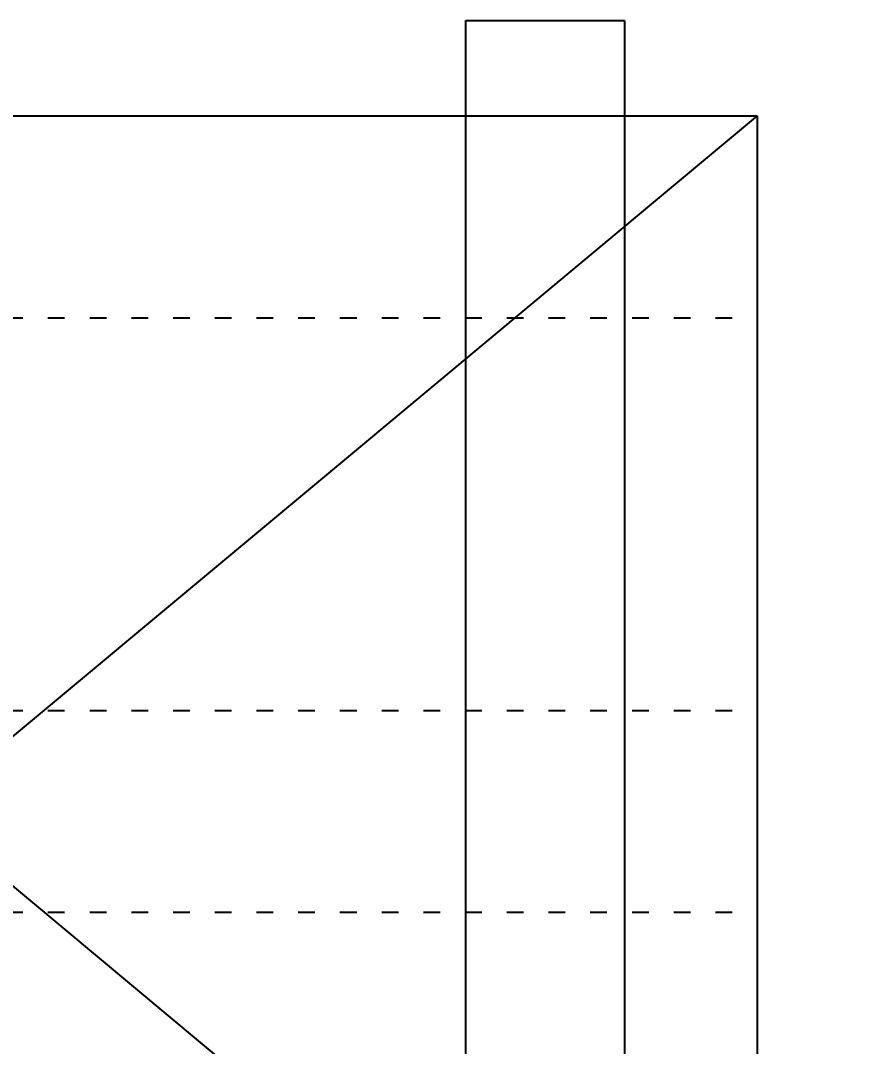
# Model space of a CAD drawing. Header units: millimetres. Extents: x 6622 to 532820, y 3370 to 359312.
# Drawn here: x 464470 to 465075, y 315454 to 316192 of the extents above; entities that cross this region are included whole.
import ezdxf
from ezdxf import colors
from ezdxf.entities.mleader import LeaderData, LeaderLine
from ezdxf.math import Vec2, Vec3

# ---------------------------------------------------------------- set-up
doc = ezdxf.new("R2010")
doc.units = ezdxf.units.MM
doc.linetypes.add('ACAD_ISO03W100', pattern=[30, 12, -18])
doc.styles.get("Standard").update_dxf_attribs({"font": 'txt', "bigfont": 'gbcbig.shx'})

# ---------------------------------------------------------------- blocks, each defined once
blk = doc.blocks.new('A$C2A5E29B8')
at = {"color": 3}
for p, q in [((990.37, 0), (990.37, 5125.97)), ((990.37, 5125.97), (1104.65, 5125.97)), ((1104.65, 5125.97), (1104.65, 0)), ((0, 5057.38), (1200, 4057.38)), ((1200, 5057.38), (0, 4057.38))]:
    blk.add_line(p, q, dxfattribs=at)
at = {"color": 5}
for p, q in [((0, 5057.38), (1200, 5057.38)), ((0, 5057.38), (1200, 4057.38)), ((1200, 5057.38), (0, 4057.38)), ((1200, 5057.38), (1200, 4057.38))]:
    blk.add_line(p, q, dxfattribs=at)
at = {"color": 5, "linetype": 'ACAD_ISO03W100'}
for p, q in [((0, 4912.28), (1200, 4912.28)), ((0, 4629.93), (1200, 4629.93)), ((0, 4484.83), (1200, 4484.83))]:
    blk.add_line(p, q, dxfattribs=at)

msp = doc.modelspace()

# ---------------------------------------------------------------- block references
at = {"color": 3}
msp.add_blockref('A$C2A5E29B8', (463800, 311065.654), dxfattribs=at)

# ---------------------------------------------------------------- leaders
ml = msp.add_multileader_mtext('Standard', dxfattribs=at)
ml.set_content('人工捡货工位', color=3)
ml.set_leader_properties()
ml.build(insert=Vec2(0, 0))
ml.multileader.update_dxf_attribs({"text_right_attachment_type": 6, "dogleg_length": 0.36})
ctx = ml.context
ctx.base_point, ctx.char_height, ctx.plane_origin = Vec3(462995.974, 316573.819), 400, Vec3(462489.397, 317178.838)
ctx.right_attachment = 6
notes = []
notes.append((ctx, [(0, (1, 1, 0), (462995.614, 316573.819), (1, 0), 0.36, [(0, [(462658.428, 315881.274)], 0, [])])]))
ctx.mtext.insert, ctx.mtext.flow_direction = Vec3(462997.974, 316787.054), 5
for ctx, leaders in notes:
    for number, flags, end, landing, length, lines in leaders:
        leader = LeaderData()
        leader.index, (leader.has_last_leader_line, leader.has_dogleg_vector, leader.attachment_direction) = number, flags
        leader.last_leader_point, leader.dogleg_vector, leader.dogleg_length = Vec3(end), Vec3(landing), length
        for number, points, colour, breaks in lines:
            line = LeaderLine()
            line.index, line.vertices, line.color, line.breaks = number, Vec3.list(points), colors.encode_raw_color(colour), breaks
            leader.lines.append(line)
        ctx.leaders.append(leader)

doc.saveas('drawing.dxf')
